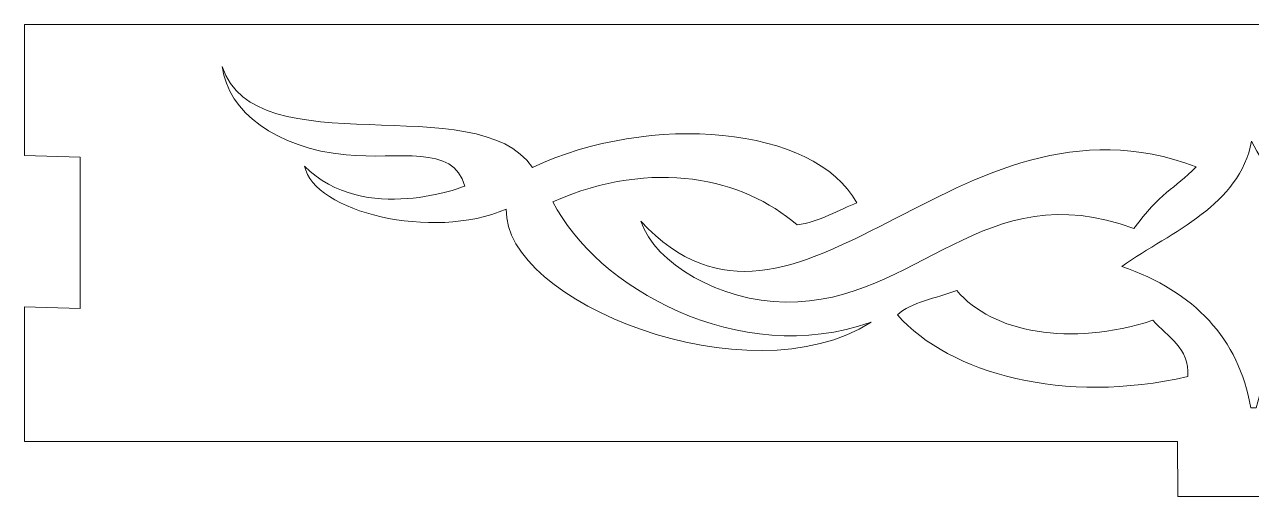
# Model space of a CAD drawing. Header units: millimetres. Extents: x -133 to 298, y -326 to 131.
# Drawn here: x 74.9 to 134.2, y 11 to 33.8 of the extents above; entities that cross this region are included whole.
import ezdxf

# ---------------------------------------------------------------- set-up
doc = ezdxf.new("R2010")
doc.units = ezdxf.units.MM
doc.header["$MEASUREMENT"] = 0
doc.layers.add('Layer 1', color=7, linetype='Continuous')

msp = doc.modelspace()

# ---------------------------------------------------------------- linework, layer by layer
at = {"layer": 'Layer 1', "color": 250, "lineweight": 9}
for points, knots in [([(74.8558, 13.6189), (74.8558, 13.6189), (130.6413, 13.6189), (130.6413, 13.6189), (130.6413, 13.6189), (130.6413, 13.6189), (130.6443, 10.9642), (130.6443, 10.9642), (130.6443, 10.9642), (130.6443, 10.9642), (137.9819, 10.9642), (137.9819, 10.9642), (137.9819, 10.9642), (137.9819, 10.9642), (137.9251, 13.6189), (137.9251, 13.6189), (137.9251, 13.6189), (137.9251, 13.6189), (193.8451, 13.6189), (193.8451, 13.6189), (193.8451, 13.6189), (193.8451, 13.6189), (193.8451, 20.0731), (193.8451, 20.0731), (193.8451, 20.0731), (193.8451, 20.0731), (191.1904, 20.0298), (191.1904, 20.0298), (191.1904, 20.0298), (191.1904, 20.0298), (191.1904, 27.3673), (191.1904, 27.3673), (191.1904, 27.3673), (191.1904, 27.3673), (193.8451, 27.3079), (193.8451, 27.3079), (193.8451, 27.3079), (193.8451, 27.3079), (193.8451, 33.7782), (193.8451, 33.7782), (193.8451, 33.7782), (193.8451, 33.7782), (74.8558, 33.7782), (74.8558, 33.7782), (74.8558, 33.7782), (74.8558, 33.7782), (74.8558, 27.445), (74.8558, 27.445), (74.8558, 27.445), (74.8558, 27.445), (77.5512, 27.3673), (77.5512, 27.3673), (77.5512, 27.3673), (77.5512, 27.3673), (77.5512, 20.056), (77.5512, 20.056), (77.5512, 20.056), (77.5512, 20.056), (74.8558, 20.1391), (74.8558, 20.1391), (74.8558, 20.1391), (74.8558, 20.1391), (74.8558, 13.6189), (74.8558, 13.6189)], [0, 0, 0, 0, 0.0588235, 0.0588235, 0.0588235, 0.0588235, 0.1176471, 0.1176471, 0.1176471, 0.1176471, 0.1764706, 0.1764706, 0.1764706, 0.1764706, 0.2352941, 0.2352941, 0.2352941, 0.2352941, 0.2941176, 0.2941176, 0.2941176, 0.2941176, 0.3529412, 0.3529412, 0.3529412, 0.3529412, 0.4117647, 0.4117647, 0.4117647, 0.4117647, 0.4705882, 0.4705882, 0.4705882, 0.4705882, 0.5294118, 0.5294118, 0.5294118, 0.5294118, 0.5882353, 0.5882353, 0.5882353, 0.5882353, 0.6470588, 0.6470588, 0.6470588, 0.6470588, 0.7058824, 0.7058824, 0.7058824, 0.7058824, 0.7647059, 0.7647059, 0.7647059, 0.7647059, 0.8235294, 0.8235294, 0.8235294, 0.8235294, 0.8823529, 0.8823529, 0.8823529, 0.8823529, 1, 1, 1, 1]), ([(88.4007, 26.935), (88.8477, 24.7303), (94.5739, 23.3013), (98.1628, 24.8556), (98.1628, 24.8556), (97.9875, 20.3952), (109.9032, 15.5999), (115.8062, 19.389), (115.8062, 19.389), (109.4375, 17.1262), (102.4668, 21.0933), (100.4199, 25.2117), (100.4199, 25.2117), (105.2958, 27.3499), (109.6223, 26.3357), (112.2295, 24.1016), (112.2295, 24.1016), (113.2628, 24.1958), (114.3346, 24.8786), (115.1252, 25.1535), (115.1252, 25.1535), (113.0762, 28.9138), (105.0982, 29.5285), (99.4275, 26.8749), (99.4275, 26.8749), (96.7736, 30.7828), (86.0106, 26.846), (84.4203, 31.7476), (84.4203, 31.7476), (84.6953, 29.536), (87.0405, 27.8079), (90.4091, 27.4767), (90.4091, 27.4767), (92.9412, 27.229), (95.5903, 28.0257), (96.1645, 25.9713), (96.1645, 25.9713), (96.1646, 25.9713), (91.2929, 24.028), (88.4007, 26.935)], [0, 0, 0, 0, 0.0909091, 0.0909091, 0.0909091, 0.0909091, 0.1818182, 0.1818182, 0.1818182, 0.1818182, 0.2727273, 0.2727273, 0.2727273, 0.2727273, 0.3636364, 0.3636364, 0.3636364, 0.3636364, 0.4545455, 0.4545455, 0.4545455, 0.4545455, 0.5454545, 0.5454545, 0.5454545, 0.5454545, 0.6363636, 0.6363636, 0.6363636, 0.6363636, 0.7272727, 0.7272727, 0.7272727, 0.7272727, 0.8181818, 0.8181818, 0.8181818, 0.8181818, 1, 1, 1, 1]), ([(104.6748, 24.2676), (105.3406, 22.2212), (108.5324, 20.3896), (111.6679, 20.3587), (111.6679, 20.3587), (118.099, 20.2965), (121.2178, 26.6364), (128.5267, 23.9119), (128.5267, 23.9119), (129.7814, 25.6671), (130.4803, 25.8071), (131.5333, 26.8946), (131.5333, 26.8946), (119.9763, 31.3311), (112.2275, 16.1702), (104.6748, 24.2676)], [0, 0, 0, 0, 0.2, 0.2, 0.2, 0.2, 0.4, 0.4, 0.4, 0.4, 0.6, 0.6, 0.6, 0.6, 1, 1, 1, 1]), ([(134.4326, 15.2433), (134.3498, 15.2436), (134.2657, 15.244), (134.1827, 15.2443), (134.1827, 15.2443), (133.5835, 18.607), (131.4661, 20.861), (127.9356, 22.0848), (127.9356, 22.0848), (130.4209, 23.8152), (133.6215, 25.0146), (134.2189, 28.1431), (134.2189, 28.1431), (135.5117, 25.4699), (138.2058, 23.8209), (140.7179, 22.0389), (140.7179, 22.0389), (137.2463, 20.7925), (135.3001, 18.4177), (134.4326, 15.2433)], [0, 0, 0, 0, 0.1666667, 0.1666667, 0.1666667, 0.1666667, 0.3333333, 0.3333333, 0.3333333, 0.3333333, 0.5, 0.5, 0.5, 0.5, 0.6666667, 0.6666667, 0.6666667, 0.6666667, 1, 1, 1, 1]), ([(117.081, 19.7393), (119.6202, 16.8966), (125.135, 15.3824), (131.1301, 16.7609), (131.1301, 16.7609), (131.2214, 18.1723), (130.1615, 18.658), (129.4428, 19.481), (129.4428, 19.481), (125.4197, 18.1891), (121.691, 18.8731), (119.9595, 20.9155), (119.9595, 20.9155), (118.9603, 20.5493), (117.7391, 20.3598), (117.081, 19.7393)], [0, 0, 0, 0, 0.2, 0.2, 0.2, 0.2, 0.4, 0.4, 0.4, 0.4, 0.6, 0.6, 0.6, 0.6, 1, 1, 1, 1])]:
    msp.add_open_spline(points, degree=3, knots=knots, dxfattribs=at)

doc.saveas('drawing.dxf')
